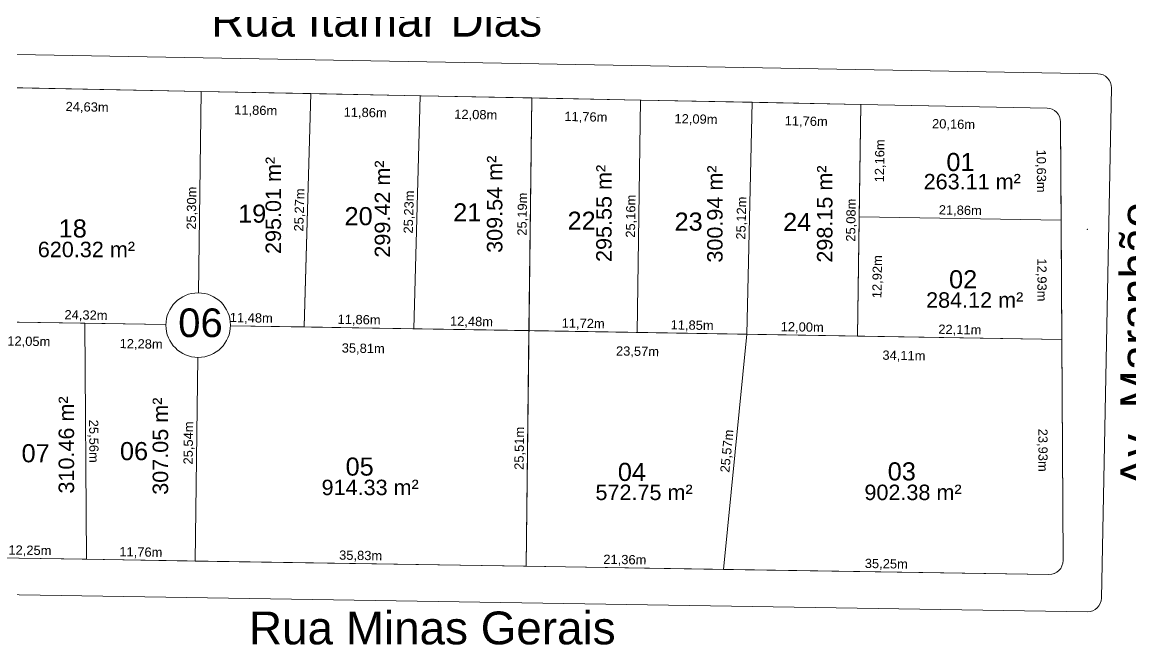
# Model space of a CAD drawing. Header units: metres. Extents: x 3808 to 8215, y 2374 to 6187.
# Drawn here: x 5303.2 to 5423.2, y 5563.8 to 5631.2 of the extents above; entities that cross this region are included whole.
import ezdxf
from ezdxf.enums import TextEntityAlignment as Align

# ---------------------------------------------------------------- set-up
doc = ezdxf.new("R2010")
doc.units = ezdxf.units.M
for name, color, linetype in [('Areas Lotes', 1, 'Continuous'), ('Calçada', 8, 'Continuous'), ('COTAS', 7, 'Continuous'), ('Lote', 7, 'Continuous'), ('Nome das Ruas', 7, 'Continuous'), ('Nº Lote', 7, 'Continuous'), ('Nº. quadra', 7, 'Continuous'), ('quadras', 7, 'Continuous')]:
    doc.layers.add(name, color=color, linetype=linetype)
doc.layers.add('MEIO FIO', color=8, linetype='Continuous', lineweight=30)
doc.styles.add('Arial', font='arial.ttf')
doc.dimstyles.new('Copy(2) of ISO-25', dxfattribs={"dimtxt": 1, "dimasz": 2.5, "dimexe": 1.25, "dimexo": 0.625, "dimgap": 0.2, "dimtad": 1, "dimtoh": 1, "dimlfac": 1, "dimzin": 1, "dimtxsty": 'Arial', "dimblk": 'NONE', "dimcen": 0, "dimse1": 1, "dimse2": 1, "dimsd1": 1, "dimsd2": 1, "dimclrt": 256, "dimaunit": 1, "dimadec": 3, "dimazin": 0, "dimtfac": 1, "dimtmove": 0, "dimatfit": 3, "dimldrblk": 'NONE', "dimfxl": 1, "dimtolj": 1, "dimtzin": 0, "dimarcsym": 0})

# ---------------------------------------------------------------- blocks, each defined once
blk = doc.blocks.new('*D735')
at = {"layer": 'Defpoints', "color": 0, "linetype": 'Continuous', "transparency": 16777216}
for p in [(5379.14, 5571.97), (5379.14, 5571.97), (5414.39, 5571.41)]:
    blk.add_point(p, dxfattribs=at)
at = {"layer": 'COTAS', "linetype": 'Continuous', "lineweight": 5, "transparency": 16777216, "insert": (5396.78, 5572.49), "char_height": 1, "attachment_point": 5, "rotation": 359.0971, "style": 'Arial'}
blk.add_mtext('\\A1;35,25m', dxfattribs=at)
blk = doc.blocks.new('_None')
blk = doc.blocks.new('*D736')
at = {"layer": 'Defpoints', "color": 0, "linetype": 'Continuous', "transparency": 16777216}
for p in [(5357.79, 5572.31), (5357.79, 5572.31), (5379.14, 5571.97)]:
    blk.add_point(p, dxfattribs=at)
at = {"layer": 'COTAS', "linetype": 'Continuous', "lineweight": 5, "transparency": 16777216, "insert": (5368.48, 5572.94), "char_height": 1, "attachment_point": 5, "rotation": 359.0971, "style": 'Arial'}
blk.add_mtext('\\A1;21,36m', dxfattribs=at)
blk = doc.blocks.new('*D737')
at = {"layer": 'Defpoints', "color": 0, "linetype": 'Continuous', "transparency": 16777216}
for p in [(5321.96, 5572.87), (5321.96, 5572.87), (5357.79, 5572.31)]:
    blk.add_point(p, dxfattribs=at)
at = {"layer": 'COTAS', "linetype": 'Continuous', "lineweight": 5, "transparency": 16777216, "insert": (5339.88, 5573.39), "char_height": 1, "attachment_point": 5, "rotation": 359.0971, "style": 'Arial'}
blk.add_mtext('\\A1;35,83m', dxfattribs=at)
blk = doc.blocks.new('*D738')
at = {"layer": 'Defpoints', "color": 0, "linetype": 'Continuous', "transparency": 16777216}
for p in [(5310.19, 5573.06), (5310.19, 5573.06), (5321.96, 5572.87)]:
    blk.add_point(p, dxfattribs=at)
at = {"layer": 'COTAS', "linetype": 'Continuous', "lineweight": 5, "transparency": 16777216, "insert": (5316.09, 5573.76), "char_height": 1, "attachment_point": 5, "rotation": 359.0971, "style": 'Arial'}
blk.add_mtext('\\A1;11,76m', dxfattribs=at)
blk = doc.blocks.new('*D739')
at = {"layer": 'Defpoints', "color": 0, "linetype": 'Continuous', "transparency": 16777216}
for p in [(5297.94, 5573.25), (5297.94, 5573.25), (5310.19, 5573.06)]:
    blk.add_point(p, dxfattribs=at)
at = {"layer": 'COTAS', "linetype": 'Continuous', "lineweight": 5, "transparency": 16777216, "insert": (5304.08, 5573.95), "char_height": 1, "attachment_point": 5, "rotation": 359.0971, "style": 'Arial'}
blk.add_mtext('\\A1;12,25m', dxfattribs=at)
blk = doc.blocks.new('*D751')
at = {"layer": 'Defpoints', "color": 0, "linetype": 'Continuous', "transparency": 16777216}
for p in [(5298, 5624.2), (5322.63, 5623.71), (5322.57, 5620.89)]:
    blk.add_point(p, dxfattribs=at)
at = {"layer": 'COTAS', "linetype": 'Continuous', "lineweight": 5, "transparency": 16777216, "insert": (5310.27, 5621.94), "char_height": 1, "attachment_point": 5, "rotation": 358.8666, "style": 'Arial'}
blk.add_mtext('\\A1;24,63m', dxfattribs=at)
blk = doc.blocks.new('*D752')
at = {"layer": 'Defpoints', "color": 0, "linetype": 'Continuous', "transparency": 16777216}
for p in [(5322.63, 5623.71), (5334.48, 5623.48), (5334.43, 5620.66)]:
    blk.add_point(p, dxfattribs=at)
at = {"layer": 'COTAS', "linetype": 'Continuous', "lineweight": 5, "transparency": 16777216, "insert": (5328.52, 5621.58), "char_height": 1, "attachment_point": 5, "rotation": 358.8666, "style": 'Arial'}
blk.add_mtext('\\A1;11,86m', dxfattribs=at)
blk = doc.blocks.new('*D753')
at = {"layer": 'Defpoints', "color": 0, "linetype": 'Continuous', "transparency": 16777216}
for p in [(5334.48, 5623.48), (5346.34, 5623.24), (5346.28, 5620.42)]:
    blk.add_point(p, dxfattribs=at)
at = {"layer": 'COTAS', "linetype": 'Continuous', "lineweight": 5, "transparency": 16777216, "insert": (5340.37, 5621.34), "char_height": 1, "attachment_point": 5, "rotation": 358.8666, "style": 'Arial'}
blk.add_mtext('\\A1;11,86m', dxfattribs=at)
blk = doc.blocks.new('*D754')
at = {"layer": 'Defpoints', "color": 0, "linetype": 'Continuous', "transparency": 16777216}
for p in [(5346.34, 5623.24), (5358.41, 5623), (5358.36, 5620.18)]:
    blk.add_point(p, dxfattribs=at)
at = {"layer": 'COTAS', "linetype": 'Continuous', "lineweight": 5, "transparency": 16777216, "insert": (5352.34, 5621.11), "char_height": 1, "attachment_point": 5, "rotation": 358.8666, "style": 'Arial'}
blk.add_mtext('\\A1;12,08m', dxfattribs=at)
blk = doc.blocks.new('*D755')
at = {"layer": 'Defpoints', "color": 0, "linetype": 'Continuous', "transparency": 16777216}
for p in [(5358.41, 5623), (5370.18, 5622.77), (5370.12, 5619.95)]:
    blk.add_point(p, dxfattribs=at)
at = {"layer": 'COTAS', "linetype": 'Continuous', "lineweight": 5, "transparency": 16777216, "insert": (5364.26, 5620.87), "char_height": 1, "attachment_point": 5, "rotation": 358.8666, "style": 'Arial'}
blk.add_mtext('\\A1;11,76m', dxfattribs=at)
blk = doc.blocks.new('*D756')
at = {"layer": 'Defpoints', "color": 0, "linetype": 'Continuous', "transparency": 16777216}
for p in [(5370.18, 5622.77), (5382.27, 5622.53), (5382.21, 5619.71)]:
    blk.add_point(p, dxfattribs=at)
at = {"layer": 'COTAS', "linetype": 'Continuous', "lineweight": 5, "transparency": 16777216, "insert": (5376.18, 5620.63), "char_height": 1, "attachment_point": 5, "rotation": 358.8666, "style": 'Arial'}
blk.add_mtext('\\A1;12,09m', dxfattribs=at)
blk = doc.blocks.new('*D757')
at = {"layer": 'Defpoints', "color": 0, "linetype": 'Continuous', "transparency": 16777216}
for p in [(5382.27, 5622.53), (5394.02, 5622.3), (5393.97, 5619.48)]:
    blk.add_point(p, dxfattribs=at)
at = {"layer": 'COTAS', "linetype": 'Continuous', "lineweight": 5, "transparency": 16777216, "insert": (5388.11, 5620.4), "char_height": 1, "attachment_point": 5, "rotation": 358.8666, "style": 'Arial'}
blk.add_mtext('\\A1;11,76m', dxfattribs=at)
blk = doc.blocks.new('*D758')
at = {"layer": 'Defpoints', "color": 0, "linetype": 'Continuous', "transparency": 16777216}
for p in [(5394.02, 5622.3), (5414.18, 5621.9), (5414.12, 5619.08)]:
    blk.add_point(p, dxfattribs=at)
at = {"layer": 'COTAS', "linetype": 'Continuous', "lineweight": 5, "transparency": 16777216, "insert": (5404.06, 5620.08), "char_height": 1, "attachment_point": 5, "rotation": 358.8666, "style": 'Arial'}
blk.add_mtext('\\A1;20,16m', dxfattribs=at)
blk = doc.blocks.new('*D759')
at = {"layer": 'Defpoints', "color": 0, "linetype": 'Continuous', "transparency": 16777216}
for p in [(5393.85, 5610.14), (5415.71, 5609.78), (5415.71, 5609.78)]:
    blk.add_point(p, dxfattribs=at)
at = {"layer": 'COTAS', "linetype": 'Continuous', "lineweight": 5, "transparency": 16777216, "insert": (5404.79, 5610.76), "char_height": 1, "attachment_point": 5, "rotation": 359.0464, "style": 'Arial'}
blk.add_mtext('\\A1;21,86m', dxfattribs=at)
blk = doc.blocks.new('*D760')
at = {"layer": 'Defpoints', "color": 0, "linetype": 'Continuous', "transparency": 16777216}
for p in [(5393.67, 5597.22), (5415.78, 5596.85), (5415.78, 5596.85)]:
    blk.add_point(p, dxfattribs=at)
at = {"layer": 'COTAS', "linetype": 'Continuous', "lineweight": 5, "transparency": 16777216, "insert": (5404.74, 5597.84), "char_height": 1, "attachment_point": 5, "rotation": 359.0464, "style": 'Arial'}
blk.add_mtext('\\A1;22,11m', dxfattribs=at)
blk = doc.blocks.new('*D761')
at = {"layer": 'Defpoints', "color": 0, "linetype": 'Continuous', "transparency": 16777216}
for p in [(5394.02, 5622.3), (5394.02, 5622.3), (5393.67, 5597.22)]:
    blk.add_point(p, dxfattribs=at)
at = {"layer": 'COTAS', "linetype": 'Continuous', "lineweight": 5, "transparency": 16777216, "insert": (5393.04, 5609.77), "char_height": 1, "attachment_point": 5, "rotation": 89.1827, "style": 'Arial'}
blk.add_mtext('\\A1;25,08m', dxfattribs=at)
blk = doc.blocks.new('*D762')
at = {"layer": 'Defpoints', "color": 0, "linetype": 'Continuous', "transparency": 16777216}
for p in [(5393.85, 5610.14), (5396.77, 5610.1), (5393.67, 5597.22)]:
    blk.add_point(p, dxfattribs=at)
at = {"layer": 'COTAS', "linetype": 'Continuous', "lineweight": 5, "transparency": 16777216, "insert": (5395.88, 5603.65), "char_height": 1, "attachment_point": 5, "rotation": 89.1827, "style": 'Arial'}
blk.add_mtext('\\A1;12,92m', dxfattribs=at)
blk = doc.blocks.new('*D763')
at = {"layer": 'Defpoints', "color": 0, "linetype": 'Continuous', "transparency": 16777216}
for p in [(5394.02, 5622.3), (5397.04, 5622.25), (5393.85, 5610.14)]:
    blk.add_point(p, dxfattribs=at)
at = {"layer": 'COTAS', "linetype": 'Continuous', "lineweight": 5, "transparency": 16777216, "insert": (5396.15, 5616.19), "char_height": 1, "attachment_point": 5, "rotation": 89.1827, "style": 'Arial'}
blk.add_mtext('\\A1;12,16m', dxfattribs=at)
blk = doc.blocks.new('*D764')
at = {"layer": 'Defpoints', "color": 0, "linetype": 'Continuous', "transparency": 16777216}
for p in [(5415.65, 5620.41), (5412.71, 5609.76), (5415.71, 5609.78)]:
    blk.add_point(p, dxfattribs=at)
at = {"layer": 'COTAS', "linetype": 'Continuous', "lineweight": 5, "transparency": 16777216, "insert": (5413.48, 5615.08), "char_height": 1, "attachment_point": 5, "rotation": 270.3154, "style": 'Arial'}
blk.add_mtext('\\A1;10,63m', dxfattribs=at)
blk = doc.blocks.new('*D765')
at = {"layer": 'Defpoints', "color": 0, "linetype": 'Continuous', "transparency": 16777216}
for p in [(5415.71, 5609.78), (5412.78, 5596.83), (5415.78, 5596.85)]:
    blk.add_point(p, dxfattribs=at)
at = {"layer": 'COTAS', "linetype": 'Continuous', "lineweight": 5, "transparency": 16777216, "insert": (5413.54, 5603.3), "char_height": 1, "attachment_point": 5, "rotation": 270.3154, "style": 'Arial'}
blk.add_mtext('\\A1;12,93m', dxfattribs=at)
blk = doc.blocks.new('*D766')
at = {"layer": 'Defpoints', "color": 0, "linetype": 'Continuous', "transparency": 16777216}
for p in [(5415.78, 5596.85), (5412.91, 5572.91), (5415.91, 5572.92)]:
    blk.add_point(p, dxfattribs=at)
at = {"layer": 'COTAS', "linetype": 'Continuous', "lineweight": 5, "transparency": 16777216, "insert": (5413.65, 5584.87), "char_height": 1, "attachment_point": 5, "rotation": 270.3154, "style": 'Arial'}
blk.add_mtext('\\A1;23,93m', dxfattribs=at)
blk = doc.blocks.new('*D767')
at = {"layer": 'Defpoints', "color": 0, "linetype": 'Continuous', "transparency": 16777216}
for p in [(5381.67, 5597.42), (5415.78, 5596.85), (5381.62, 5594.51)]:
    blk.add_point(p, dxfattribs=at)
at = {"layer": 'COTAS', "linetype": 'Continuous', "lineweight": 5, "transparency": 16777216, "insert": (5398.69, 5595.03), "char_height": 1, "attachment_point": 5, "rotation": 359.0464, "style": 'Arial'}
blk.add_mtext('\\A1;34,11m', dxfattribs=at)
blk = doc.blocks.new('*D768')
at = {"layer": 'Defpoints', "color": 0, "linetype": 'Continuous', "transparency": 16777216}
for p in [(5381.67, 5597.42), (5381.67, 5597.42), (5393.67, 5597.22)]:
    blk.add_point(p, dxfattribs=at)
at = {"layer": 'COTAS', "linetype": 'Continuous', "lineweight": 5, "transparency": 16777216, "insert": (5387.68, 5598.12), "char_height": 1, "attachment_point": 5, "rotation": 359.0464, "style": 'Arial'}
blk.add_mtext('\\A1;12,00m', dxfattribs=at)
blk = doc.blocks.new('*D769')
at = {"layer": 'Defpoints', "color": 0, "linetype": 'Continuous', "transparency": 16777216}
for p in [(5369.82, 5597.62), (5369.82, 5597.62), (5381.67, 5597.42)]:
    blk.add_point(p, dxfattribs=at)
at = {"layer": 'COTAS', "linetype": 'Continuous', "lineweight": 5, "transparency": 16777216, "insert": (5375.76, 5598.32), "char_height": 1, "attachment_point": 5, "rotation": 359.0464, "style": 'Arial'}
blk.add_mtext('\\A1;11,85m', dxfattribs=at)
blk = doc.blocks.new('*D770')
at = {"layer": 'Defpoints', "color": 0, "linetype": 'Continuous', "transparency": 16777216}
for p in [(5358.1, 5597.81), (5358.1, 5597.81), (5369.82, 5597.62)]:
    blk.add_point(p, dxfattribs=at)
at = {"layer": 'COTAS', "linetype": 'Continuous', "lineweight": 5, "transparency": 16777216, "insert": (5363.97, 5598.51), "char_height": 1, "attachment_point": 5, "rotation": 359.0464, "style": 'Arial'}
blk.add_mtext('\\A1;11,72m', dxfattribs=at)
blk = doc.blocks.new('*D771')
at = {"layer": 'Defpoints', "color": 0, "linetype": 'Continuous', "transparency": 16777216}
for p in [(5345.62, 5598.02), (5345.62, 5598.02), (5358.1, 5597.81)]:
    blk.add_point(p, dxfattribs=at)
at = {"layer": 'COTAS', "linetype": 'Continuous', "lineweight": 5, "transparency": 16777216, "insert": (5351.88, 5598.72), "char_height": 1, "attachment_point": 5, "rotation": 359.0464, "style": 'Arial'}
blk.add_mtext('\\A1;12,48m', dxfattribs=at)
blk = doc.blocks.new('*D772')
at = {"layer": 'Defpoints', "color": 0, "linetype": 'Continuous', "transparency": 16777216}
for p in [(5333.77, 5598.22), (5333.77, 5598.22), (5345.62, 5598.02)]:
    blk.add_point(p, dxfattribs=at)
at = {"layer": 'COTAS', "linetype": 'Continuous', "lineweight": 5, "transparency": 16777216, "insert": (5339.71, 5598.92), "char_height": 1, "attachment_point": 5, "rotation": 359.0464, "style": 'Arial'}
blk.add_mtext('\\A1;11,86m', dxfattribs=at)
blk = doc.blocks.new('*D773')
at = {"layer": 'Defpoints', "color": 0, "linetype": 'Continuous', "transparency": 16777216}
for p in [(5322.29, 5598.41), (5322.29, 5598.41), (5333.77, 5598.22)]:
    blk.add_point(p, dxfattribs=at)
at = {"layer": 'COTAS', "linetype": 'Continuous', "lineweight": 5, "transparency": 16777216, "insert": (5328.04, 5599.11), "char_height": 1, "attachment_point": 5, "rotation": 359.0464, "style": 'Arial'}
blk.add_mtext('\\A1;11,48m', dxfattribs=at)
blk = doc.blocks.new('*D774')
at = {"layer": 'Defpoints', "color": 0, "linetype": 'Continuous', "transparency": 16777216}
for p in [(5297.97, 5598.81), (5297.97, 5598.81), (5322.29, 5598.41)]:
    blk.add_point(p, dxfattribs=at)
at = {"layer": 'COTAS', "linetype": 'Continuous', "lineweight": 5, "transparency": 16777216, "insert": (5310.15, 5599.41), "char_height": 1, "attachment_point": 5, "rotation": 359.0464, "style": 'Arial'}
blk.add_mtext('\\A1;24,32m', dxfattribs=at)
blk = doc.blocks.new('*D778')
at = {"layer": 'Defpoints', "color": 0, "linetype": 'Continuous', "transparency": 16777216}
for p in [(5297.97, 5598.81), (5310.02, 5598.61), (5309.97, 5595.67)]:
    blk.add_point(p, dxfattribs=at)
at = {"layer": 'COTAS', "linetype": 'Continuous', "lineweight": 5, "transparency": 16777216, "insert": (5303.96, 5596.57), "char_height": 1, "attachment_point": 5, "rotation": 359.0464, "style": 'Arial'}
blk.add_mtext('\\A1;12,05m', dxfattribs=at)
blk = doc.blocks.new('*D779')
at = {"layer": 'Defpoints', "color": 0, "linetype": 'Continuous', "transparency": 16777216}
for p in [(5310.02, 5598.61), (5322.29, 5598.41), (5322.24, 5595.38)]:
    blk.add_point(p, dxfattribs=at)
at = {"layer": 'COTAS', "linetype": 'Continuous', "lineweight": 5, "transparency": 16777216, "insert": (5316.12, 5596.29), "char_height": 1, "attachment_point": 5, "rotation": 359.0464, "style": 'Arial'}
blk.add_mtext('\\A1;12,28m', dxfattribs=at)
blk = doc.blocks.new('*D783')
at = {"layer": 'Defpoints', "color": 0, "linetype": 'Continuous', "transparency": 16777216}
for p in [(5322.63, 5623.71), (5322.29, 5598.41), (5322.29, 5598.41)]:
    blk.add_point(p, dxfattribs=at)
at = {"layer": 'COTAS', "linetype": 'Continuous', "lineweight": 5, "transparency": 16777216, "insert": (5321.66, 5611.07), "char_height": 1, "attachment_point": 5, "rotation": 89.2428, "style": 'Arial'}
blk.add_mtext('\\A1;25,30m', dxfattribs=at)
blk = doc.blocks.new('*D784')
at = {"layer": 'Defpoints', "color": 0, "linetype": 'Continuous', "transparency": 16777216}
for p in [(5334.48, 5623.48), (5333.77, 5598.22), (5333.77, 5598.22)]:
    blk.add_point(p, dxfattribs=at)
at = {"layer": 'COTAS', "linetype": 'Continuous', "lineweight": 5, "transparency": 16777216, "insert": (5333.33, 5610.87), "char_height": 1, "attachment_point": 5, "rotation": 88.3746, "style": 'Arial'}
blk.add_mtext('\\A1;25,27m', dxfattribs=at)
blk = doc.blocks.new('*D785')
at = {"layer": 'Defpoints', "color": 0, "linetype": 'Continuous', "transparency": 16777216}
for p in [(5346.34, 5623.24), (5345.62, 5598.02), (5345.62, 5598.02)]:
    blk.add_point(p, dxfattribs=at)
at = {"layer": 'COTAS', "linetype": 'Continuous', "lineweight": 5, "transparency": 16777216, "insert": (5345.18, 5610.65), "char_height": 1, "attachment_point": 5, "rotation": 88.3746, "style": 'Arial'}
blk.add_mtext('\\A1;25,23m', dxfattribs=at)
blk = doc.blocks.new('*D786')
at = {"layer": 'Defpoints', "color": 0, "linetype": 'Continuous', "transparency": 16777216}
for p in [(5358.41, 5623), (5358.1, 5597.81), (5358.1, 5597.81)]:
    blk.add_point(p, dxfattribs=at)
at = {"layer": 'COTAS', "linetype": 'Continuous', "lineweight": 5, "transparency": 16777216, "insert": (5357.46, 5610.42), "char_height": 1, "attachment_point": 5, "rotation": 89.2891, "style": 'Arial'}
blk.add_mtext('\\A1;25,19m', dxfattribs=at)
blk = doc.blocks.new('*D787')
at = {"layer": 'Defpoints', "color": 0, "linetype": 'Continuous', "transparency": 16777216}
for p in [(5370.18, 5622.77), (5369.82, 5597.62), (5369.82, 5597.62)]:
    blk.add_point(p, dxfattribs=at)
at = {"layer": 'COTAS', "linetype": 'Continuous', "lineweight": 5, "transparency": 16777216, "insert": (5369.2, 5610.2), "char_height": 1, "attachment_point": 5, "rotation": 89.1827, "style": 'Arial'}
blk.add_mtext('\\A1;25,16m', dxfattribs=at)
blk = doc.blocks.new('*D788')
at = {"layer": 'Defpoints', "color": 0, "linetype": 'Continuous', "transparency": 16777216}
for p in [(5382.27, 5622.53), (5381.67, 5597.42), (5381.67, 5597.42)]:
    blk.add_point(p, dxfattribs=at)
at = {"layer": 'COTAS', "linetype": 'Continuous', "lineweight": 5, "transparency": 16777216, "insert": (5381.17, 5609.99), "char_height": 1, "attachment_point": 5, "rotation": 88.6303, "style": 'Arial'}
blk.add_mtext('\\A1;25,12m', dxfattribs=at)
blk = doc.blocks.new('*D789')
at = {"layer": 'Defpoints', "color": 0, "linetype": 'Continuous', "transparency": 16777216}
for p in [(5381.67, 5597.42), (5379.14, 5571.97), (5379.14, 5571.97)]:
    blk.add_point(p, dxfattribs=at)
at = {"layer": 'COTAS', "linetype": 'Continuous', "lineweight": 5, "transparency": 16777216, "insert": (5379.61, 5584.77), "char_height": 1, "attachment_point": 5, "rotation": 84.3321, "style": 'Arial'}
blk.add_mtext('\\A1;25,57m', dxfattribs=at)
blk = doc.blocks.new('*D790')
at = {"layer": 'Defpoints', "color": 0, "linetype": 'Continuous', "transparency": 16777216}
for p in [(5358.1, 5597.81), (5357.79, 5572.31), (5357.79, 5572.31)]:
    blk.add_point(p, dxfattribs=at)
at = {"layer": 'COTAS', "linetype": 'Continuous', "lineweight": 5, "transparency": 16777216, "insert": (5357.14, 5585.07), "char_height": 1, "attachment_point": 5, "rotation": 89.2891, "style": 'Arial'}
blk.add_mtext('\\A1;25,51m', dxfattribs=at)
blk = doc.blocks.new('*D791')
at = {"layer": 'Defpoints', "color": 0, "linetype": 'Continuous', "transparency": 16777216}
for p in [(5322.29, 5598.41), (5321.96, 5572.87), (5321.96, 5572.87)]:
    blk.add_point(p, dxfattribs=at)
at = {"layer": 'COTAS', "linetype": 'Continuous', "lineweight": 5, "transparency": 16777216, "insert": (5321.32, 5585.65), "char_height": 1, "attachment_point": 5, "rotation": 89.2428, "style": 'Arial'}
blk.add_mtext('\\A1;25,54m', dxfattribs=at)
blk = doc.blocks.new('*D792')
at = {"layer": 'Defpoints', "color": 0, "linetype": 'Continuous', "transparency": 16777216}
for p in [(5322.29, 5598.41), (5358.1, 5597.81), (5358.05, 5594.71)]:
    blk.add_point(p, dxfattribs=at)
at = {"layer": 'COTAS', "linetype": 'Continuous', "lineweight": 5, "transparency": 16777216, "insert": (5340.16, 5595.81), "char_height": 1, "attachment_point": 5, "rotation": 359.0464, "style": 'Arial'}
blk.add_mtext('\\A1;35,81m', dxfattribs=at)
blk = doc.blocks.new('*D794')
at = {"layer": 'Defpoints', "color": 0, "linetype": 'Continuous', "transparency": 16777216}
for p in [(5310.02, 5598.61), (5310.19, 5573.06), (5310.19, 5573.06)]:
    blk.add_point(p, dxfattribs=at)
at = {"layer": 'COTAS', "linetype": 'Continuous', "lineweight": 5, "transparency": 16777216, "insert": (5310.91, 5585.84), "char_height": 1, "attachment_point": 5, "rotation": 270.3933, "style": 'Arial'}
blk.add_mtext('\\A1;25,56m', dxfattribs=at)
blk = doc.blocks.new('*D807')
at = {"layer": 'Defpoints', "color": 0, "linetype": 'Continuous', "transparency": 16777216}
for p in [(5358.1, 5597.81), (5381.67, 5597.42), (5381.62, 5594.49)]:
    blk.add_point(p, dxfattribs=at)
at = {"layer": 'COTAS', "linetype": 'Continuous', "lineweight": 5, "transparency": 16777216, "insert": (5369.85, 5595.49), "char_height": 1, "attachment_point": 5, "rotation": 359.0464, "style": 'Arial'}
blk.add_mtext('\\A1;23,57m', dxfattribs=at)

msp = doc.modelspace()

# ---------------------------------------------------------------- linework, layer by layer
at = {"layer": 'Calçada', "linetype": 'Continuous', "lineweight": 5}
for p, q in [((5236.017, 5628.87), (5419.683, 5625.611)), ((5421.156, 5624.082), (5420.07, 5568.857)), ((5234.881, 5570.281), (5418.547, 5567.387))]:
    msp.add_line(p, q, dxfattribs=at)
for centre, start, end in [((5419.657, 5624.111), 358.87333, 88.98328), ((5418.571, 5568.886), 269.09706, 358.87333)]:
    msp.add_arc(centre, 1.5, start, end, dxfattribs=at)
at = {"layer": 'Lote', "lineweight": 5}
for p, q in [((5322.34, 5601.903), (5322.628, 5623.71)), ((5333.768, 5598.254), (5334.484, 5623.475)), ((5345.625, 5598.019), (5346.341, 5623.24)), ((5357.786, 5572.306), (5358.415, 5623.002)), ((5370.177, 5622.769), (5369.818, 5597.616)), ((5382.268, 5622.53), (5381.668, 5597.419)), ((5394.024, 5622.297), (5393.666, 5597.219)), ((5415.707, 5609.777), (5393.851, 5610.14)), ((5318.798, 5598.465), (5236.436, 5599.836)), ((5310.193, 5573.056), (5310.018, 5598.612)), ((5415.778, 5596.851), (5325.788, 5598.349)), ((5379.142, 5571.97), (5381.668, 5597.419)), ((5321.956, 5572.871), (5322.247, 5594.912))]:
    msp.add_line(p, q, dxfattribs=at)
at = {"layer": 'Lote', "linetype": 'Continuous', "lineweight": 5, "flags": 128}
for points in [[(5322.34, 5601.903), (5322.628, 5623.71), (5298.002, 5624.197), (5297.973, 5598.812), (5318.798, 5598.465)], [(5325.788, 5598.349), (5333.767, 5598.216), (5334.484, 5623.475), (5322.628, 5623.71), (5322.34, 5601.903)], [(5318.798, 5598.465), (5310.018, 5598.612), (5310.193, 5573.056), (5321.956, 5572.871), (5322.247, 5594.912)], [(5322.247, 5594.912), (5321.956, 5572.871), (5357.786, 5572.306), (5358.102, 5597.811), (5325.788, 5598.349)]]:
    msp.add_lwpolyline(points, dxfattribs=at)
for points in [[(5346.341, 5623.24), (5334.484, 5623.475), (5333.767, 5598.216), (5345.625, 5598.019)], [(5358.102, 5597.811), (5358.415, 5623.002), (5346.341, 5623.24), (5345.625, 5598.019)], [(5370.177, 5622.769), (5358.415, 5623.002), (5358.102, 5597.811), (5369.818, 5597.616)], [(5381.668, 5597.419), (5382.268, 5622.53), (5370.177, 5622.769), (5369.818, 5597.616)], [(5394.024, 5622.297), (5382.268, 5622.53), (5381.668, 5597.419), (5393.666, 5597.219)], [(5415.778, 5596.851), (5415.707, 5609.777), (5393.851, 5610.14), (5393.666, 5597.219)], [(5310.018, 5598.612), (5297.973, 5598.812), (5297.943, 5573.25), (5310.193, 5573.056)], [(5358.102, 5597.811), (5357.786, 5572.306), (5379.142, 5571.97), (5381.668, 5597.419)]]:
    msp.add_lwpolyline(points, close=True, dxfattribs=at)
for points in [[(5415.707, 5609.777), (5415.648, 5620.407, 0.4068267), (5414.178, 5621.898), (5394.024, 5622.297), (5393.851, 5610.14)], [(5381.668, 5597.419), (5379.142, 5571.97), (5414.386, 5571.414, 0.4204555), (5415.909, 5572.922), (5415.778, 5596.851)]]:
    msp.add_lwpolyline(points, format="xyb", close=True, dxfattribs=at)
at = {"layer": 'MEIO FIO', "lineweight": 5}
msp.add_point((5418.537, 5608.786), dxfattribs=at)
at = {"layer": 'Nº. quadra', "lineweight": 5}
msp.add_circle((5322.293, 5598.407), 3.496, dxfattribs=at)
at = {"layer": 'quadras', "lineweight": 5}
for p, q in [((5238.632, 5625.371), (5414.178, 5621.898)), ((5415.648, 5620.407), (5415.909, 5572.922)), ((5414.386, 5571.414), (5237.244, 5574.206))]:
    msp.add_line(p, q, dxfattribs=at)
for centre, start, end in [((5414.148, 5620.399), 0.3154, 88.86663), ((5414.41, 5572.914), 269.09706, 0.3154)]:
    msp.add_arc(centre, 1.5, start, end, dxfattribs=at)

# ---------------------------------------------------------------- texts
at = {"layer": 'Areas Lotes', "lineweight": 5, "style": 'Arial'}
for s, p in [('295.01 m²', (5331.259, 5606.108)), ('309.54 m²', (5355.22, 5606.232)), ('299.42 m²', (5343.075, 5605.715)), ('295.55 m²', (5367.048, 5605.246)), ('300.94 m²', (5379.062, 5605.173)), ('298.15 m²', (5390.95, 5605.171)), ('310.46 m²', (5308.858, 5580.173)), ('307.05 m²', (5319.039, 5580.044))]:
    msp.add_text(s, height=1.6726, rotation=90, dxfattribs=at).set_placement(p)
at = {"layer": 'Areas Lotes', "linetype": 'Continuous', "lineweight": 5, "style": 'Arial'}
for s, p in [('263.11 m²', (5400.822, 5613.106)), ('620.32 m²', (5304.935, 5605.764)), ('284.12 m²', (5401.09, 5600.292)), ('914.33 m²', (5335.651, 5580.003)), ('572.75 m²', (5365.299, 5579.469)), ('902.38 m²', (5394.412, 5579.469))]:
    msp.add_text(s, height=1.6726, dxfattribs=at).set_placement(p)
at = {"layer": 'Nome das Ruas', "lineweight": 5, "style": 'Arial'}
for s, p in [('Rua Itamar Dias', (5323.694, 5629.632, 165.916)), ('Rua Minas Gerais', (5327.798, 5563.852, 165.916))]:
    msp.add_text(s, height=3.55, dxfattribs=at).set_placement(p)
msp.add_text('Av. Maranhão', height=3.55, rotation=90, dxfattribs=at).set_placement((5425.652, 5580.846, 165.916))
at = {"layer": 'Nº Lote', "linetype": 'Continuous', "lineweight": 5, "style": 'Arial'}
for s, p in [('01', (5404.809, 5615.087)), ('21', (5351.421, 5609.634)), ('19', (5328.141, 5609.498)), ('20', (5339.659, 5609.226)), ('22', (5363.801, 5608.728)), ('23', (5375.382, 5608.637)), ('24', (5387.128, 5608.592)), ('18', (5308.715, 5607.894)), ('02', (5405.098, 5602.392)), ('07', (5304.699, 5583.56)), ('06', (5315.351, 5583.791)), ('05', (5339.773, 5582.117)), ('04', (5369.244, 5581.54)), ('03', (5398.457, 5581.598))]:
    msp.add_text(s, height=1.96, dxfattribs=at).set_placement(p, align=Align.CENTER)
at = {"layer": 'Nº. quadra', "lineweight": 5, "style": 'Arial'}
msp.add_text('06', height=3.1039, dxfattribs=at).set_placement((5320.129, 5597.113))

# ---------------------------------------------------------------- dimensions: what is measured, and where the dimension line sits
at = {"layer": 'COTAS', "linetype": 'Continuous', "lineweight": 5}
for base, p1, p2, angle, picture, middle in [((5322.572, 5620.893), (5298.002, 5624.197), (5322.628, 5623.71), 178.86663, '*D751', (5310.275, 5621.937)), ((5334.428, 5620.658), (5322.628, 5623.71), (5334.484, 5623.475), 178.86663, '*D752', (5328.516, 5621.576)), ((5346.285, 5620.424), (5334.484, 5623.475), (5346.341, 5623.24), 178.86663, '*D753', (5340.372, 5621.342)), ((5358.359, 5620.185), (5346.341, 5623.24), (5358.415, 5623.002), 178.86663, '*D754', (5352.338, 5621.105)), ((5370.121, 5619.952), (5358.415, 5623.002), (5370.177, 5622.769), 178.86663, '*D755', (5364.256, 5620.869)), ((5382.213, 5619.713), (5370.177, 5622.769), (5382.268, 5622.53), 178.86663, '*D756', (5376.183, 5620.633)), ((5393.968, 5619.48), (5382.268, 5622.53), (5394.024, 5622.297), 178.86663, '*D757', (5388.106, 5620.398)), ((5414.122, 5619.082), (5394.024, 5622.297), (5414.178, 5621.898), 178.86663, '*D758', (5404.061, 5620.082)), ((5412.779, 5596.835), (5415.707, 5609.777), (5415.778, 5596.851), 90.3154, '*D765', (5413.545, 5603.302)), ((5297.973, 5598.812), (5322.293, 5598.407), (5297.973, 5598.812), 179.04642, '*D774', (5310.146, 5599.411)), ((5322.293, 5598.407), (5333.767, 5598.216), (5322.293, 5598.407), 179.04642, '*D773', (5328.044, 5599.113)), ((5333.767, 5598.216), (5345.625, 5598.019), (5333.767, 5598.216), 179.04642, '*D772', (5339.709, 5598.918)), ((5345.625, 5598.019), (5358.102, 5597.811), (5345.625, 5598.019), 179.04642, '*D771', (5351.877, 5598.716)), ((5358.102, 5597.811), (5369.818, 5597.616), (5358.102, 5597.811), 179.04642, '*D770', (5363.974, 5598.515)), ((5369.818, 5597.616), (5381.668, 5597.419), (5369.818, 5597.616), 179.04642, '*D769', (5375.756, 5598.318)), ((5381.668, 5597.419), (5393.666, 5597.219), (5381.668, 5597.419), 179.04642, '*D768', (5387.68, 5598.12)), ((5412.911, 5572.906), (5415.778, 5596.851), (5415.909, 5572.922), 90.3154, '*D766', (5413.646, 5584.875)), ((5297.943, 5573.25), (5310.193, 5573.056), (5297.943, 5573.25), 359.09706, '*D739', (5304.081, 5573.954)), ((5310.193, 5573.056), (5321.956, 5572.871), (5310.193, 5573.056), 359.09706, '*D738', (5316.087, 5573.765)), ((5321.956, 5572.871), (5357.786, 5572.306), (5321.956, 5572.871), 359.09706, '*D737', (5339.884, 5573.39)), ((5357.786, 5572.306), (5379.142, 5571.97), (5357.786, 5572.306), 359.09706, '*D736', (5368.477, 5572.939))]:
    dim = msp.add_linear_dim(base=base, p1=p1, p2=p2, angle=angle, dimstyle='Copy(2) of ISO-25', override={"dimpost": 'm', "dimtmove": 1}, dxfattribs=at)
    dim.commit()
    dim.dimension.update_dxf_attribs({"geometry": picture, "text_midpoint": middle})
for p1, p2, distance, picture, middle in [((5322.6278, 5623.7096), (5322.2933, 5598.4073), 0, '*D783', (5321.6597, 5611.069)), ((5334.484, 5623.475), (5333.767, 5598.216), 0, '*D784', (5333.325, 5610.868)), ((5346.341, 5623.24), (5345.625, 5598.019), 0, '*D785', (5345.182, 5610.652)), ((5358.415, 5623.002), (5358.102, 5597.811), 0, '*D786', (5357.458, 5610.416)), ((5370.177, 5622.769), (5369.818, 5597.616), 0, '*D787', (5369.197, 5610.204)), ((5382.268, 5622.53), (5381.668, 5597.419), 0, '*D788', (5381.167, 5609.993)), ((5393.666, 5597.219), (5394.024, 5622.297), 0, '*D761', (5393.044, 5609.77)), ((5393.851, 5610.14), (5394.024, 5622.297), -3.015, '*D763', (5396.151, 5616.187)), ((5415.648, 5620.407), (5415.707, 5609.777), -2.998, '*D764', (5413.48, 5615.08)), ((5393.851, 5610.14), (5415.707, 5609.777), 0, '*D759', (5404.792, 5610.759)), ((5393.666, 5597.219), (5393.851, 5610.14), -2.921, '*D762', (5395.878, 5603.65)), ((5297.973, 5598.812), (5310.018, 5598.612), -2.947, '*D778', (5303.959, 5596.566)), ((5310.018, 5598.612), (5322.293, 5598.407), -3.025, '*D779', (5316.119, 5596.286)), ((5310.018, 5598.612), (5310.193, 5573.056), 0, '*D794', (5310.906, 5585.84)), ((5322.293, 5598.407), (5321.956, 5572.871), 0, '*D791', (5321.324, 5585.65)), ((5322.293, 5598.407), (5358.102, 5597.811), -3.105, '*D792', (5340.16, 5595.805)), ((5393.6662, 5597.2193), (5415.7778, 5596.8513), 0, '*D760', (5404.7353, 5597.8361)), ((5358.102, 5597.811), (5357.786, 5572.306), 0, '*D790', (5357.143, 5585.069)), ((5358.102, 5597.811), (5381.668, 5597.419), -2.925, '*D807', (5369.85, 5595.491)), ((5381.668, 5597.419), (5379.142, 5571.97), 0, '*D789', (5379.608, 5584.774)), ((5415.778, 5596.851), (5381.668, 5597.419), 2.908, '*D767', (5398.688, 5595.028)), ((5414.386, 5571.414), (5379.142, 5571.97), 0, '*D735', (5396.777, 5572.493))]:
    dim = msp.add_aligned_dim(p1=p1, p2=p2, distance=distance, dimstyle='Copy(2) of ISO-25', override={"dimpost": 'm'}, dxfattribs=at)
    dim.commit()
    dim.dimension.update_dxf_attribs({"geometry": picture, "text_midpoint": middle})

doc.saveas('drawing.dxf')
